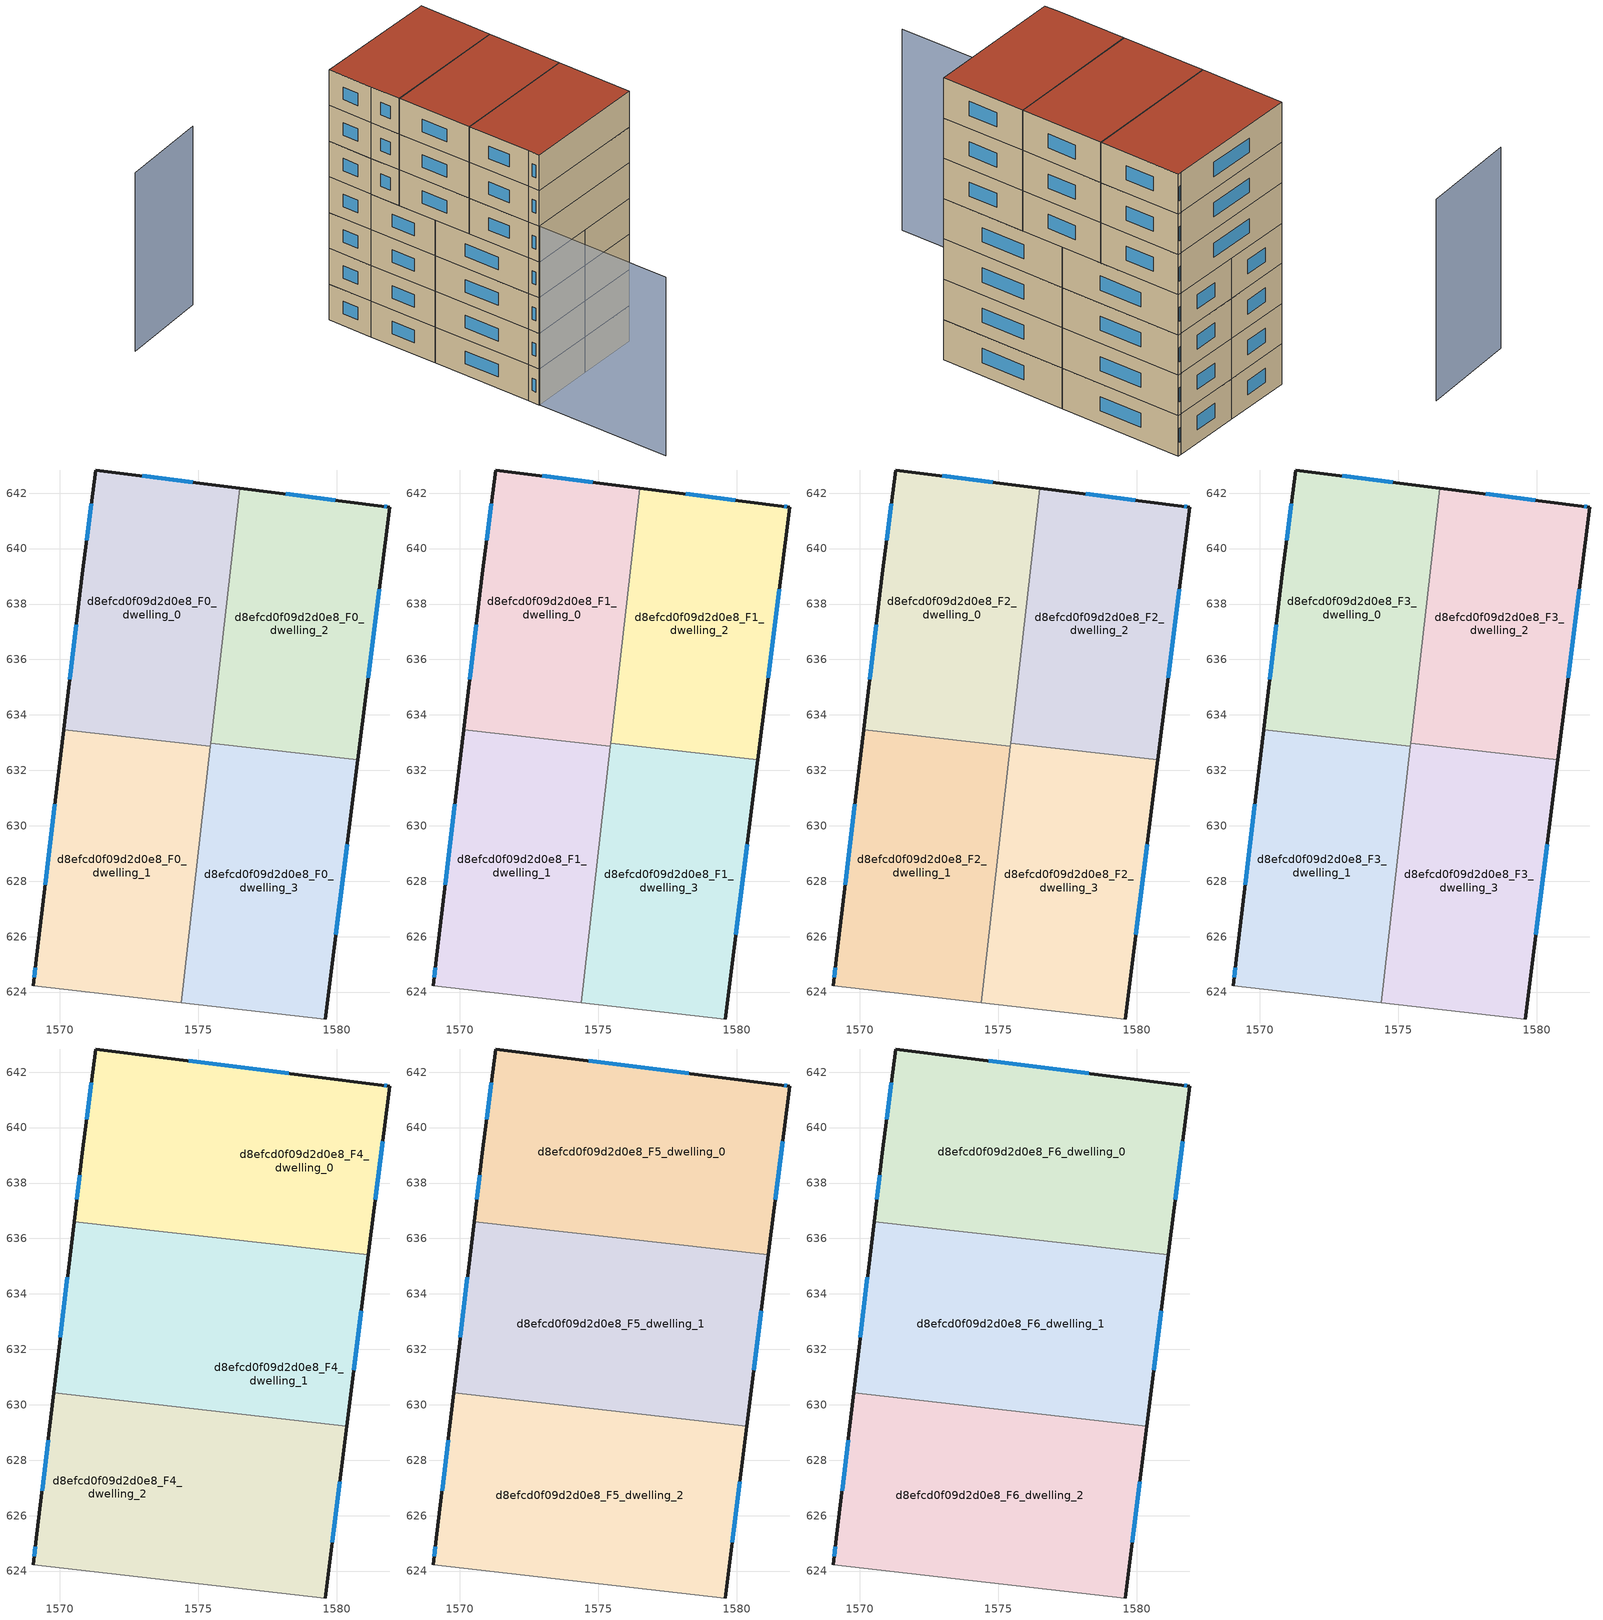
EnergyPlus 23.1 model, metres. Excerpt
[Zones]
d8efcd0f09d2d0e8_F0_dwelling_0
 floor ground (EU_floor_Construction): 1576.49,642.18 1575.44,632.87 1570.15,633.47 1570.81,639.09 1571.29,642.84 z0
 wall outside (EU_wall_Construction): 1576.49,642.18 1571.29,642.84 1570.81,639.09 1570.15,633.47 z0:3
 wall to d8efcd0f09d2d0e8_F0_dwelling_1 (EU_wall_Construction): 1570.15,633.47 1575.44,632.87 z0:3
 wall to d8efcd0f09d2d0e8_F0_dwelling_2 (EU_wall_Construction): 1575.45,632.98 1576.49,642.18 z0:3
 wall to d8efcd0f09d2d0e8_F0_dwelling_3 (EU_wall_Construction): 1575.44,632.87 1575.45,632.98 z0:3
 window (EU_Window_Construction): 1570.6,637.26 1570.36,635.29 / 1571.14,641.62 1570.97,640.31 / 1574.8,642.39 1572.98,642.62 z0.98:2.02
d8efcd0f09d2d0e8_F0_dwelling_1
 floor ground (EU_floor_Construction): 1575.44,632.87 1574.39,623.62 1569.05,624.23 1569.16,625.19 1570.15,633.47 z0
 wall outside (EU_wall_Construction): 1570.15,633.47 1569.16,625.19 1569.05,624.23 z0:3
 wall adiabatic (EU_wall_Construction): 1569.05,624.23 1574.39,623.62 z0:3
 wall to d8efcd0f09d2d0e8_F0_dwelling_3 (EU_wall_Construction): 1574.39,623.62 1575.44,632.87 z0:3
 window (EU_Window_Construction): 1569.83,630.77 1569.48,627.88 / 1569.13,624.87 1569.09,624.54 z0.98:2.02
d8efcd0f09d2d0e8_F0_dwelling_2
 floor ground (EU_floor_Construction): 1581.9,641.5 1580.76,632.38 1575.45,632.98 1576.49,642.18 1581.61,641.54 z0
 wall outside (EU_wall_Construction): 1580.76,632.38 1581.9,641.5 1581.61,641.54 1576.49,642.18 z0:3
 wall to d8efcd0f09d2d0e8_F0_dwelling_3 (EU_wall_Construction): 1575.45,632.98 1580.76,632.38 z0:3
 window (EU_Window_Construction): 1579.95,641.75 1578.16,641.97 / 1581.81,641.51 1581.71,641.52 / 1581.13,635.34 1581.53,638.53 z0.98:2.02
d8efcd0f09d2d0e8_F0_dwelling_3
 floor ground (EU_floor_Construction): 1580.76,632.38 1579.58,623.03 1574.39,623.62 1575.45,632.98 z0
 wall outside (EU_wall_Construction): 1579.58,623.03 1580.76,632.38 z0:3
 wall adiabatic (EU_wall_Construction): 1574.39,623.62 1579.58,623.03 z0:3
 window (EU_Window_Construction): 1579.96,626.07 1580.37,629.34 z0.98:2.02
d8efcd0f09d2d0e8_F1_dwelling_0
 floor to d8efcd0f09d2d0e8_F0_dwelling_0 (EU_floor_Construction): 1576.49,642.18 1575.44,632.87 1570.15,633.47 1570.81,639.09 1571.29,642.84 z3
 wall outside (EU_wall_Construction): 1576.49,642.18 1571.29,642.84 1570.81,639.09 1570.15,633.47 z3:6
 wall to d8efcd0f09d2d0e8_F1_dwelling_1 (EU_wall_Construction): 1570.15,633.47 1575.44,632.87 z3:6
 wall to d8efcd0f09d2d0e8_F1_dwelling_2 (EU_wall_Construction): 1575.45,632.98 1576.49,642.18 z3:6
 wall to d8efcd0f09d2d0e8_F1_dwelling_3 (EU_wall_Construction): 1575.44,632.87 1575.45,632.98 z3:6
 window (EU_Window_Construction): 1570.6,637.26 1570.36,635.29 / 1571.14,641.62 1570.97,640.31 / 1574.8,642.39 1572.98,642.62 z3.98:5.02
d8efcd0f09d2d0e8_F1_dwelling_1
 floor to d8efcd0f09d2d0e8_F0_dwelling_1 (EU_floor_Construction): 1575.44,632.87 1574.39,623.62 1569.05,624.23 1569.16,625.19 1570.15,633.47 z3
 wall outside (EU_wall_Construction): 1570.15,633.47 1569.16,625.19 1569.05,624.23 z3:6
 wall adiabatic (EU_wall_Construction): 1569.05,624.23 1574.39,623.62 z3:6
 wall to d8efcd0f09d2d0e8_F1_dwelling_3 (EU_wall_Construction): 1574.39,623.62 1575.44,632.87 z3:6
 window (EU_Window_Construction): 1569.83,630.77 1569.48,627.88 / 1569.13,624.87 1569.09,624.54 z3.98:5.02
d8efcd0f09d2d0e8_F1_dwelling_2
 floor to d8efcd0f09d2d0e8_F0_dwelling_2 (EU_floor_Construction): 1581.9,641.5 1580.76,632.38 1575.45,632.98 1576.49,642.18 1581.61,641.54 z3
 wall outside (EU_wall_Construction): 1580.76,632.38 1581.9,641.5 1581.61,641.54 1576.49,642.18 z3:6
 wall to d8efcd0f09d2d0e8_F1_dwelling_3 (EU_wall_Construction): 1575.45,632.98 1580.76,632.38 z3:6
 window (EU_Window_Construction): 1579.95,641.75 1578.16,641.97 / 1581.81,641.51 1581.71,641.52 / 1581.13,635.34 1581.53,638.53 z3.98:5.02
d8efcd0f09d2d0e8_F1_dwelling_3
 floor to d8efcd0f09d2d0e8_F0_dwelling_3 (EU_floor_Construction): 1580.76,632.38 1579.58,623.03 1574.39,623.62 1575.45,632.98 z3
 wall outside (EU_wall_Construction): 1579.58,623.03 1580.76,632.38 z3:6
 wall adiabatic (EU_wall_Construction): 1574.39,623.62 1579.58,623.03 z3:6
 window (EU_Window_Construction): 1579.96,626.07 1580.37,629.34 z3.98:5.02
d8efcd0f09d2d0e8_F2_dwelling_0
 floor to d8efcd0f09d2d0e8_F1_dwelling_0 (EU_floor_Construction): 1576.49,642.18 1575.44,632.87 1570.15,633.47 1570.81,639.09 1571.29,642.84 z6
 wall outside (EU_wall_Construction): 1576.49,642.18 1571.29,642.84 1570.81,639.09 1570.15,633.47 z6:9
 wall to d8efcd0f09d2d0e8_F2_dwelling_1 (EU_wall_Construction): 1570.15,633.47 1575.44,632.87 z6:9
 wall to d8efcd0f09d2d0e8_F2_dwelling_2 (EU_wall_Construction): 1575.45,632.98 1576.49,642.18 z6:9
 wall to d8efcd0f09d2d0e8_F2_dwelling_3 (EU_wall_Construction): 1575.44,632.87 1575.45,632.98 z6:9
 window (EU_Window_Construction): 1570.6,637.26 1570.36,635.29 / 1571.14,641.62 1570.97,640.31 / 1574.8,642.39 1572.98,642.62 z6.98:8.02
d8efcd0f09d2d0e8_F2_dwelling_1
 floor to d8efcd0f09d2d0e8_F1_dwelling_1 (EU_floor_Construction): 1575.44,632.87 1574.39,623.62 1569.05,624.23 1569.16,625.19 1570.15,633.47 z6
 wall outside (EU_wall_Construction): 1570.15,633.47 1569.16,625.19 1569.05,624.23 z6:9
 wall adiabatic (EU_wall_Construction): 1569.05,624.23 1574.39,623.62 z6:9
 wall to d8efcd0f09d2d0e8_F2_dwelling_3 (EU_wall_Construction): 1574.39,623.62 1575.44,632.87 z6:9
 window (EU_Window_Construction): 1569.83,630.77 1569.48,627.88 / 1569.13,624.87 1569.09,624.54 z6.98:8.02
d8efcd0f09d2d0e8_F2_dwelling_2
 floor to d8efcd0f09d2d0e8_F1_dwelling_2 (EU_floor_Construction): 1581.9,641.5 1580.76,632.38 1575.45,632.98 1576.49,642.18 1581.61,641.54 z6
 wall outside (EU_wall_Construction): 1580.76,632.38 1581.9,641.5 1581.61,641.54 1576.49,642.18 z6:9
 wall to d8efcd0f09d2d0e8_F2_dwelling_3 (EU_wall_Construction): 1575.45,632.98 1580.76,632.38 z6:9
 window (EU_Window_Construction): 1579.95,641.75 1578.16,641.97 / 1581.81,641.51 1581.71,641.52 / 1581.13,635.34 1581.53,638.53 z6.98:8.02
d8efcd0f09d2d0e8_F2_dwelling_3
 floor to d8efcd0f09d2d0e8_F1_dwelling_3 (EU_floor_Construction): 1580.76,632.38 1579.58,623.03 1574.39,623.62 1575.45,632.98 z6
 wall outside (EU_wall_Construction): 1579.58,623.03 1580.76,632.38 z6:9
 wall adiabatic (EU_wall_Construction): 1574.39,623.62 1579.58,623.03 z6:9
 window (EU_Window_Construction): 1579.96,626.07 1580.37,629.34 z6.98:8.02
d8efcd0f09d2d0e8_F3_dwelling_0
 floor to d8efcd0f09d2d0e8_F2_dwelling_0 (EU_floor_Construction): 1576.49,642.18 1575.44,632.87 1570.15,633.47 1570.81,639.09 1571.29,642.84 z9
 wall outside (EU_wall_Construction): 1576.49,642.18 1571.29,642.84 1570.81,639.09 1570.15,633.47 z9:12
 wall to d8efcd0f09d2d0e8_F3_dwelling_1 (EU_wall_Construction): 1570.15,633.47 1575.44,632.87 z9:12
 wall to d8efcd0f09d2d0e8_F3_dwelling_2 (EU_wall_Construction): 1575.45,632.98 1576.49,642.18 z9:12
 wall to d8efcd0f09d2d0e8_F3_dwelling_3 (EU_wall_Construction): 1575.44,632.87 1575.45,632.98 z9:12
 window (EU_Window_Construction): 1570.6,637.26 1570.36,635.29 / 1571.14,641.62 1570.97,640.31 / 1574.8,642.39 1572.98,642.62 z9.98:11.02
 ceiling adiabatic (EU_roof_Construction): 1575.44,632.87 1575.79,636.01 1570.52,636.61 1570.15,633.47 z12
d8efcd0f09d2d0e8_F3_dwelling_1
 floor to d8efcd0f09d2d0e8_F2_dwelling_1 (EU_floor_Construction): 1575.44,632.87 1574.39,623.62 1569.05,624.23 1569.16,625.19 1570.15,633.47 z9
 wall outside (EU_wall_Construction): 1570.15,633.47 1569.16,625.19 1569.05,624.23 z9:12
 wall adiabatic (EU_wall_Construction): 1569.05,624.23 1574.39,623.62 z9:12
 wall to d8efcd0f09d2d0e8_F3_dwelling_3 (EU_wall_Construction): 1574.39,623.62 1575.44,632.87 z9:12
 window (EU_Window_Construction): 1569.83,630.77 1569.48,627.88 / 1569.13,624.87 1569.09,624.54 z9.98:11.02
d8efcd0f09d2d0e8_F3_dwelling_2
 floor to d8efcd0f09d2d0e8_F2_dwelling_2 (EU_floor_Construction): 1581.9,641.5 1580.76,632.38 1575.45,632.98 1576.49,642.18 1581.61,641.54 z9
 wall outside (EU_wall_Construction): 1580.76,632.38 1581.9,641.5 1581.61,641.54 1576.49,642.18 z9:12
 wall to d8efcd0f09d2d0e8_F3_dwelling_3 (EU_wall_Construction): 1575.45,632.98 1580.76,632.38 z9:12
 window (EU_Window_Construction): 1579.95,641.75 1578.16,641.97 / 1581.81,641.51 1581.71,641.52 / 1581.13,635.34 1581.53,638.53 z9.98:11.02
d8efcd0f09d2d0e8_F3_dwelling_3
 floor to d8efcd0f09d2d0e8_F2_dwelling_3 (EU_floor_Construction): 1580.76,632.38 1579.58,623.03 1574.39,623.62 1575.45,632.98 z9
 wall outside (EU_wall_Construction): 1579.58,623.03 1580.76,632.38 z9:12
 wall adiabatic (EU_wall_Construction): 1574.39,623.62 1579.58,623.03 z9:12
 window (EU_Window_Construction): 1579.96,626.07 1580.37,629.34 z9.98:11.02
d8efcd0f09d2d0e8_F4_dwelling_0
 floor to d8efcd0f09d2d0e8_F3_dwelling_0 (EU_floor_Construction): 1576.49,642.18 1575.79,636.01 1570.52,636.61 1570.81,639.09 1571.29,642.84 z12
 floor to d8efcd0f09d2d0e8_F3_dwelling_2 (EU_floor_Construction): 1581.9,641.5 1581.14,635.41 1575.79,636.01 1576.49,642.18 1581.61,641.54 z12
 wall outside (EU_wall_Construction): 1581.14,635.41 1581.9,641.5 1581.61,641.54 1571.29,642.84 1570.81,639.09 1570.52,636.61 z12:15
 wall to d8efcd0f09d2d0e8_F4_dwelling_1 (EU_wall_Construction): 1570.52,636.61 1581.14,635.41 z12:15
 window (EU_Window_Construction): 1581.81,641.51 1581.71,641.52 / 1581.39,637.39 1581.65,639.52 / 1570.72,638.28 1570.61,637.42 / 1571.14,641.62 1570.97,640.31 / 1578.26,641.96 1574.65,642.41 z12.98:14.02
d8efcd0f09d2d0e8_F4_dwelling_1
 floor to d8efcd0f09d2d0e8_F3_dwelling_1 (EU_floor_Construction): 1575.44,632.87 1575.09,629.83 1569.78,630.43 1570.15,633.47 z12
 floor to d8efcd0f09d2d0e8_F3_dwelling_2 (EU_floor_Construction): 1581.14,635.41 1580.76,632.38 1575.45,632.98 1575.79,636.01 z12
 floor to d8efcd0f09d2d0e8_F3_dwelling_3 (EU_floor_Construction): 1580.76,632.38 1580.36,629.23 1575.09,629.83 1575.45,632.98 z12
 floor adiabatic (EU_floor_Construction): 1575.79,636.01 1575.44,632.87 1570.15,633.47 1569.78,630.43 1570.52,636.61 z12
 wall outside (EU_wall_Construction): 1570.52,636.61 1569.78,630.43 / 1580.36,629.23 1581.14,635.41 z12:15
 wall to d8efcd0f09d2d0e8_F4_dwelling_2 (EU_wall_Construction): 1569.78,630.43 1580.36,629.23 z12:15
 window (EU_Window_Construction): 1570.28,634.6 1570.02,632.44 / 1580.61,631.24 1580.88,633.4 z12.98:14.02
d8efcd0f09d2d0e8_F4_dwelling_2
 floor to d8efcd0f09d2d0e8_F3_dwelling_1 (EU_floor_Construction): 1575.09,629.83 1574.39,623.62 1569.05,624.23 1569.16,625.19 1569.78,630.43 z12
 floor to d8efcd0f09d2d0e8_F3_dwelling_3 (EU_floor_Construction): 1580.36,629.23 1579.58,623.03 1574.39,623.62 1575.09,629.83 z12
 wall outside (EU_wall_Construction): 1569.78,630.43 1569.16,625.19 1569.05,624.23 / 1579.58,623.03 1580.36,629.23 z12:15
 wall adiabatic (EU_wall_Construction): 1569.05,624.23 1579.58,623.03 z12:15
 window (EU_Window_Construction): 1569.13,624.87 1569.09,624.54 / 1569.58,628.72 1569.36,626.89 / 1579.84,625.04 1580.11,627.21 z12.98:14.02
d8efcd0f09d2d0e8_F5_dwelling_0
 floor to d8efcd0f09d2d0e8_F4_dwelling_0 (EU_floor_Construction): 1581.61,641.54 1581.9,641.5 1581.14,635.41 1570.52,636.61 1570.81,639.09 1571.29,642.84 z15
 wall outside (EU_wall_Construction): 1581.14,635.41 1581.9,641.5 1581.61,641.54 1571.29,642.84 1570.81,639.09 1570.52,636.61 z15:18
 wall to d8efcd0f09d2d0e8_F5_dwelling_1 (EU_wall_Construction): 1570.52,636.61 1581.14,635.41 z15:18
 window (EU_Window_Construction): 1581.81,641.51 1581.71,641.52 / 1581.39,637.39 1581.65,639.52 / 1570.72,638.28 1570.61,637.42 / 1571.14,641.62 1570.97,640.31 / 1578.26,641.96 1574.65,642.41 z15.98:17.02
d8efcd0f09d2d0e8_F5_dwelling_1
 floor to d8efcd0f09d2d0e8_F4_dwelling_1 (EU_floor_Construction): 1581.14,635.41 1580.36,629.23 1569.78,630.43 1570.52,636.61 z15
 wall outside (EU_wall_Construction): 1570.52,636.61 1569.78,630.43 / 1580.36,629.23 1581.14,635.41 z15:18
 wall to d8efcd0f09d2d0e8_F5_dwelling_2 (EU_wall_Construction): 1569.78,630.43 1580.36,629.23 z15:18
 window (EU_Window_Construction): 1570.28,634.6 1570.02,632.44 / 1580.61,631.24 1580.88,633.4 z15.98:17.02
d8efcd0f09d2d0e8_F5_dwelling_2
 floor to d8efcd0f09d2d0e8_F4_dwelling_2 (EU_floor_Construction): 1580.36,629.23 1579.58,623.03 1569.05,624.23 1569.16,625.19 1569.78,630.43 z15
 wall outside (EU_wall_Construction): 1569.78,630.43 1569.16,625.19 1569.05,624.23 / 1579.58,623.03 1580.36,629.23 z15:18
 wall adiabatic (EU_wall_Construction): 1569.05,624.23 1579.58,623.03 z15:18
 window (EU_Window_Construction): 1569.13,624.87 1569.09,624.54 / 1569.58,628.72 1569.36,626.89 / 1579.84,625.04 1580.11,627.21 z15.98:17.02
d8efcd0f09d2d0e8_F6_dwelling_0
 floor to d8efcd0f09d2d0e8_F5_dwelling_0 (EU_floor_Construction): 1581.61,641.54 1581.9,641.5 1581.14,635.41 1570.52,636.61 1570.81,639.09 1571.29,642.84 z18
 wall outside (EU_wall_Construction): 1581.14,635.41 1581.9,641.5 1581.61,641.54 1571.29,642.84 1570.81,639.09 1570.52,636.61 z18:21
 wall to d8efcd0f09d2d0e8_F6_dwelling_1 (EU_wall_Construction): 1570.52,636.61 1581.14,635.41 z18:21
 window (EU_Window_Construction): 1581.81,641.51 1581.71,641.52 / 1581.39,637.39 1581.65,639.52 / 1570.72,638.28 1570.61,637.42 / 1571.14,641.62 1570.97,640.31 / 1578.26,641.96 1574.65,642.41 z18.98:20.02
 roof outside (EU_roof_Construction): 1581.14,635.41 1581.9,641.5 1581.61,641.54 1571.29,642.84 1570.81,639.09 1570.52,636.61 z21
d8efcd0f09d2d0e8_F6_dwelling_1
 floor to d8efcd0f09d2d0e8_F5_dwelling_1 (EU_floor_Construction): 1581.14,635.41 1580.36,629.23 1569.78,630.43 1570.52,636.61 z18
 wall outside (EU_wall_Construction): 1570.52,636.61 1569.78,630.43 / 1580.36,629.23 1581.14,635.41 z18:21
 wall to d8efcd0f09d2d0e8_F6_dwelling_2 (EU_wall_Construction): 1569.78,630.43 1580.36,629.23 z18:21
 window (EU_Window_Construction): 1570.28,634.6 1570.02,632.44 / 1580.61,631.24 1580.88,633.4 z18.98:20.02
 roof outside (EU_roof_Construction): 1580.36,629.23 1581.14,635.41 1570.52,636.61 1569.78,630.43 z21
d8efcd0f09d2d0e8_F6_dwelling_2
 floor to d8efcd0f09d2d0e8_F5_dwelling_2 (EU_floor_Construction): 1580.36,629.23 1579.58,623.03 1569.05,624.23 1569.16,625.19 1569.78,630.43 z18
 wall outside (EU_wall_Construction): 1569.78,630.43 1569.16,625.19 1569.05,624.23 / 1579.58,623.03 1580.36,629.23 z18:21
 wall adiabatic (EU_wall_Construction): 1569.05,624.23 1579.58,623.03 z18:21
 window (EU_Window_Construction): 1569.13,624.87 1569.09,624.54 / 1569.58,628.72 1569.36,626.89 / 1579.84,625.04 1580.11,627.21 z18.98:20.02
 roof outside (EU_roof_Construction): 1579.58,623.03 1580.36,629.23 1569.78,630.43 1569.16,625.19 1569.05,624.23 z21
shading: 1567.75,613.05 1569.06,624.25 / 1569.06,624.25 1579.58,623.03 / 1568.08,652.22 1560.69,652.61 z0:15
[Building]
EU S2 Campaign: North Axis=0; Terrain=City; Solar Distribution=FullExterior
[Site:Location]
Bologna: Latitude=44.5; Longitude=11.25; Time Zone=1; Elevation=37
[SizingPeriod:WeatherFileDays]
AnnualSizingPeriod: Begin Month=1; Begin Day of Month=1; End Month=12; End Day of Month=31; Day of Week for Start Day=Monday; Use Weather File Daylight Saving Period=No; Use Weather File Rain and Snow Indicators=No
[MATERIAL]
EU_InternalMass_Material: Roughness=MediumRough; Thickness=0.1; Conductivity=1; Density=1800; Specific Heat=900; Thermal Absorptance=0.9; Solar Absorptance=0.7; Visible Absorptance=0.7
[MATERIAL:NOMASS] Roughness=MediumRough; Thermal Absorptance=0.9; Solar Absorptance=0.7; Visible Absorptance=0.7
Name | Thermal Resistance
EU_wall_NoMass | 0.905828
EU_roof_NoMass | 0.37593
EU_floor_NoMass | 0.67114
[WINDOWMATERIAL:SIMPLEGLAZINGSYSTEM]
EU_Window_SimpleGlazing: UFactor=4.52486; Solar Heat Gain Coefficient=0.85; Visible Transmittance=0.85
[CONSTRUCTION]
EU_wall_Construction: EU_wall_NoMass
EU_roof_Construction: EU_roof_NoMass
EU_floor_Construction: EU_floor_NoMass
EU_Window_Construction: EU_Window_SimpleGlazing
EU_InternalMass_Construction: EU_InternalMass_Material
[ZONE] Type=1; Multiplier=1; Ceiling Height=autocalculate; Floor Area=autocalculate; Part of Total Floor Area=Yes
Name | Volume
d8efcd0f09d2d0e8_F0_dwelling_0; d8efcd0f09d2d0e8_F1_dwelling_0; d8efcd0f09d2d0e8_F2_dwelling_0; d8efcd0f09d2d0e8_F3_dwelling_0 | 149.376
d8efcd0f09d2d0e8_F4_dwelling_0; d8efcd0f09d2d0e8_F5_dwelling_0; d8efcd0f09d2d0e8_F6_dwelling_0 | 199.162
d8efcd0f09d2d0e8_F0_dwelling_1; d8efcd0f09d2d0e8_F1_dwelling_1; d8efcd0f09d2d0e8_F2_dwelling_1; d8efcd0f09d2d0e8_F3_dwelling_1; d8efcd0f09d2d0e8_F0_dwelling_2; d8efcd0f09d2d0e8_F1_dwelling_2; d8efcd0f09d2d0e8_F2_dwelling_2; d8efcd0f09d2d0e8_F3_dwelling_2 | 149.375
d8efcd0f09d2d0e8_F4_dwelling_1; d8efcd0f09d2d0e8_F5_dwelling_1; d8efcd0f09d2d0e8_F6_dwelling_1 | 199.158
d8efcd0f09d2d0e8_F4_dwelling_2; d8efcd0f09d2d0e8_F5_dwelling_2; d8efcd0f09d2d0e8_F6_dwelling_2 | 199.17
d8efcd0f09d2d0e8_F0_dwelling_3; d8efcd0f09d2d0e8_F1_dwelling_3; d8efcd0f09d2d0e8_F2_dwelling_3; d8efcd0f09d2d0e8_F3_dwelling_3 | 149.356
[INTERNALMASS] Construction=EU_InternalMass_Construction
Name | Zone or ZoneList | Surface Area
d8efcd0f09d2d0e8_F0_dwelling_0_EU_InternalMass | d8efcd0f09d2d0e8_F0_dwelling_0 | 49.7916
d8efcd0f09d2d0e8_F0_dwelling_1_EU_InternalMass | d8efcd0f09d2d0e8_F0_dwelling_1 | 49.7914
d8efcd0f09d2d0e8_F0_dwelling_2_EU_InternalMass | d8efcd0f09d2d0e8_F0_dwelling_2 | 49.7915
d8efcd0f09d2d0e8_F0_dwelling_3_EU_InternalMass | d8efcd0f09d2d0e8_F0_dwelling_3 | 49.7856
d8efcd0f09d2d0e8_F1_dwelling_0_EU_InternalMass | d8efcd0f09d2d0e8_F1_dwelling_0 | 49.7916
d8efcd0f09d2d0e8_F1_dwelling_1_EU_InternalMass | d8efcd0f09d2d0e8_F1_dwelling_1 | 49.7914
d8efcd0f09d2d0e8_F1_dwelling_2_EU_InternalMass | d8efcd0f09d2d0e8_F1_dwelling_2 | 49.7915
d8efcd0f09d2d0e8_F1_dwelling_3_EU_InternalMass | d8efcd0f09d2d0e8_F1_dwelling_3 | 49.7856
d8efcd0f09d2d0e8_F2_dwelling_0_EU_InternalMass | d8efcd0f09d2d0e8_F2_dwelling_0 | 49.7916
d8efcd0f09d2d0e8_F2_dwelling_1_EU_InternalMass | d8efcd0f09d2d0e8_F2_dwelling_1 | 49.7914
d8efcd0f09d2d0e8_F2_dwelling_2_EU_InternalMass | d8efcd0f09d2d0e8_F2_dwelling_2 | 49.7915
d8efcd0f09d2d0e8_F2_dwelling_3_EU_InternalMass | d8efcd0f09d2d0e8_F2_dwelling_3 | 49.7856
d8efcd0f09d2d0e8_F3_dwelling_0_EU_InternalMass | d8efcd0f09d2d0e8_F3_dwelling_0 | 49.7916
d8efcd0f09d2d0e8_F3_dwelling_1_EU_InternalMass | d8efcd0f09d2d0e8_F3_dwelling_1 | 49.7914
d8efcd0f09d2d0e8_F3_dwelling_2_EU_InternalMass | d8efcd0f09d2d0e8_F3_dwelling_2 | 49.7915
d8efcd0f09d2d0e8_F3_dwelling_3_EU_InternalMass | d8efcd0f09d2d0e8_F3_dwelling_3 | 49.7856
d8efcd0f09d2d0e8_F4_dwelling_0_EU_InternalMass | d8efcd0f09d2d0e8_F4_dwelling_0 | 66.3872
d8efcd0f09d2d0e8_F4_dwelling_1_EU_InternalMass | d8efcd0f09d2d0e8_F4_dwelling_1 | 66.3861
d8efcd0f09d2d0e8_F4_dwelling_2_EU_InternalMass | d8efcd0f09d2d0e8_F4_dwelling_2 | 66.39
d8efcd0f09d2d0e8_F5_dwelling_0_EU_InternalMass | d8efcd0f09d2d0e8_F5_dwelling_0 | 66.3872
d8efcd0f09d2d0e8_F5_dwelling_1_EU_InternalMass | d8efcd0f09d2d0e8_F5_dwelling_1 | 66.3861
d8efcd0f09d2d0e8_F5_dwelling_2_EU_InternalMass | d8efcd0f09d2d0e8_F5_dwelling_2 | 66.39
d8efcd0f09d2d0e8_F6_dwelling_0_EU_InternalMass | d8efcd0f09d2d0e8_F6_dwelling_0 | 66.3872
d8efcd0f09d2d0e8_F6_dwelling_1_EU_InternalMass | d8efcd0f09d2d0e8_F6_dwelling_1 | 66.3861
d8efcd0f09d2d0e8_F6_dwelling_2_EU_InternalMass | d8efcd0f09d2d0e8_F6_dwelling_2 | 66.39
[OTHEREQUIPMENT] Fuel Type=Electricity; Design Level Calculation Method=Watts/Area; Power per Zone Floor Area=1; Fraction Latent=0; Fraction Radiant=0; Fraction Lost=0; Carbon Dioxide Generation Rate=0; EndUse Subcategory=EU_Step8_InternalGains
Name | Zone or ZoneList or Space or SpaceList | Schedule
EU_Step8_InternalGain_d8efcd0f09d2d0e8_F0_dwelling_0_f000 | d8efcd0f09d2d0e8_F0_dwelling_0 | EU_Step8_GainSchedule_d8efcd0f09d2d0e8_F0_dwelling_0_f000
EU_Step8_InternalGain_d8efcd0f09d2d0e8_F0_dwelling_1_f000 | d8efcd0f09d2d0e8_F0_dwelling_1 | EU_Step8_GainSchedule_d8efcd0f09d2d0e8_F0_dwelling_1_f000
EU_Step8_InternalGain_d8efcd0f09d2d0e8_F0_dwelling_2_f000 | d8efcd0f09d2d0e8_F0_dwelling_2 | EU_Step8_GainSchedule_d8efcd0f09d2d0e8_F0_dwelling_2_f000
EU_Step8_InternalGain_d8efcd0f09d2d0e8_F0_dwelling_3_f000 | d8efcd0f09d2d0e8_F0_dwelling_3 | EU_Step8_GainSchedule_d8efcd0f09d2d0e8_F0_dwelling_3_f000
EU_Step8_InternalGain_d8efcd0f09d2d0e8_F1_dwelling_0_f000 | d8efcd0f09d2d0e8_F1_dwelling_0 | EU_Step8_GainSchedule_d8efcd0f09d2d0e8_F1_dwelling_0_f000
EU_Step8_InternalGain_d8efcd0f09d2d0e8_F1_dwelling_1_f000 | d8efcd0f09d2d0e8_F1_dwelling_1 | EU_Step8_GainSchedule_d8efcd0f09d2d0e8_F1_dwelling_1_f000
EU_Step8_InternalGain_d8efcd0f09d2d0e8_F1_dwelling_2_f000 | d8efcd0f09d2d0e8_F1_dwelling_2 | EU_Step8_GainSchedule_d8efcd0f09d2d0e8_F1_dwelling_2_f000
EU_Step8_InternalGain_d8efcd0f09d2d0e8_F1_dwelling_3_f000 | d8efcd0f09d2d0e8_F1_dwelling_3 | EU_Step8_GainSchedule_d8efcd0f09d2d0e8_F1_dwelling_3_f000
EU_Step8_InternalGain_d8efcd0f09d2d0e8_F2_dwelling_0_f000 | d8efcd0f09d2d0e8_F2_dwelling_0 | EU_Step8_GainSchedule_d8efcd0f09d2d0e8_F2_dwelling_0_f000
EU_Step8_InternalGain_d8efcd0f09d2d0e8_F2_dwelling_1_f000 | d8efcd0f09d2d0e8_F2_dwelling_1 | EU_Step8_GainSchedule_d8efcd0f09d2d0e8_F2_dwelling_1_f000
EU_Step8_InternalGain_d8efcd0f09d2d0e8_F2_dwelling_2_f000 | d8efcd0f09d2d0e8_F2_dwelling_2 | EU_Step8_GainSchedule_d8efcd0f09d2d0e8_F2_dwelling_2_f000
EU_Step8_InternalGain_d8efcd0f09d2d0e8_F2_dwelling_3_f000 | d8efcd0f09d2d0e8_F2_dwelling_3 | EU_Step8_GainSchedule_d8efcd0f09d2d0e8_F2_dwelling_3_f000
EU_Step8_InternalGain_d8efcd0f09d2d0e8_F3_dwelling_0_f000 | d8efcd0f09d2d0e8_F3_dwelling_0 | EU_Step8_GainSchedule_d8efcd0f09d2d0e8_F3_dwelling_0_f000
EU_Step8_InternalGain_d8efcd0f09d2d0e8_F3_dwelling_1_f000 | d8efcd0f09d2d0e8_F3_dwelling_1 | EU_Step8_GainSchedule_d8efcd0f09d2d0e8_F3_dwelling_1_f000
EU_Step8_InternalGain_d8efcd0f09d2d0e8_F3_dwelling_2_f000 | d8efcd0f09d2d0e8_F3_dwelling_2 | EU_Step8_GainSchedule_d8efcd0f09d2d0e8_F3_dwelling_2_f000
EU_Step8_InternalGain_d8efcd0f09d2d0e8_F3_dwelling_3_f000 | d8efcd0f09d2d0e8_F3_dwelling_3 | EU_Step8_GainSchedule_d8efcd0f09d2d0e8_F3_dwelling_3_f000
EU_Step8_InternalGain_d8efcd0f09d2d0e8_F4_dwelling_0_f000 | d8efcd0f09d2d0e8_F4_dwelling_0 | EU_Step8_GainSchedule_d8efcd0f09d2d0e8_F4_dwelling_0_f000
EU_Step8_InternalGain_d8efcd0f09d2d0e8_F4_dwelling_1_f000 | d8efcd0f09d2d0e8_F4_dwelling_1 | EU_Step8_GainSchedule_d8efcd0f09d2d0e8_F4_dwelling_1_f000
EU_Step8_InternalGain_d8efcd0f09d2d0e8_F4_dwelling_2_f000 | d8efcd0f09d2d0e8_F4_dwelling_2 | EU_Step8_GainSchedule_d8efcd0f09d2d0e8_F4_dwelling_2_f000
EU_Step8_InternalGain_d8efcd0f09d2d0e8_F5_dwelling_0_f000 | d8efcd0f09d2d0e8_F5_dwelling_0 | EU_Step8_GainSchedule_d8efcd0f09d2d0e8_F5_dwelling_0_f000
EU_Step8_InternalGain_d8efcd0f09d2d0e8_F5_dwelling_1_f000 | d8efcd0f09d2d0e8_F5_dwelling_1 | EU_Step8_GainSchedule_d8efcd0f09d2d0e8_F5_dwelling_1_f000
EU_Step8_InternalGain_d8efcd0f09d2d0e8_F5_dwelling_2_f000 | d8efcd0f09d2d0e8_F5_dwelling_2 | EU_Step8_GainSchedule_d8efcd0f09d2d0e8_F5_dwelling_2_f000
EU_Step8_InternalGain_d8efcd0f09d2d0e8_F6_dwelling_0_f000 | d8efcd0f09d2d0e8_F6_dwelling_0 | EU_Step8_GainSchedule_d8efcd0f09d2d0e8_F6_dwelling_0_f000
EU_Step8_InternalGain_d8efcd0f09d2d0e8_F6_dwelling_1_f000 | d8efcd0f09d2d0e8_F6_dwelling_1 | EU_Step8_GainSchedule_d8efcd0f09d2d0e8_F6_dwelling_1_f000
EU_Step8_InternalGain_d8efcd0f09d2d0e8_F6_dwelling_2_f000 | d8efcd0f09d2d0e8_F6_dwelling_2 | EU_Step8_GainSchedule_d8efcd0f09d2d0e8_F6_dwelling_2_f000
[ZONEVENTILATION:DESIGNFLOWRATE] Schedule=EU_AlwaysOn; Design Flow Rate Calculation Method=AirChanges/Hour; Air Changes per Hour=0.73129; Ventilation Type=Natural; Fan Pressure Rise=0; Fan Total Efficiency=1; Constant Term Coefficient=1; Temperature Term Coefficient=0; Velocity Term Coefficient=0; Velocity Squared Term Coefficient=0; Minimum Indoor Temperature=-100; Maximum Indoor Temperature=100; Delta Temperature=-100; Minimum Outdoor Temperature=-100; Maximum Outdoor Temperature=100; Maximum Wind Speed=40
Name | Zone or ZoneList or Space or SpaceList
EU_ConstantAir_d8efcd0f09d2d0e8_F0_dwelling_0 | d8efcd0f09d2d0e8_F0_dwelling_0
EU_ConstantAir_d8efcd0f09d2d0e8_F0_dwelling_1 | d8efcd0f09d2d0e8_F0_dwelling_1
EU_ConstantAir_d8efcd0f09d2d0e8_F0_dwelling_2 | d8efcd0f09d2d0e8_F0_dwelling_2
EU_ConstantAir_d8efcd0f09d2d0e8_F0_dwelling_3 | d8efcd0f09d2d0e8_F0_dwelling_3
EU_ConstantAir_d8efcd0f09d2d0e8_F1_dwelling_0 | d8efcd0f09d2d0e8_F1_dwelling_0
EU_ConstantAir_d8efcd0f09d2d0e8_F1_dwelling_1 | d8efcd0f09d2d0e8_F1_dwelling_1
EU_ConstantAir_d8efcd0f09d2d0e8_F1_dwelling_2 | d8efcd0f09d2d0e8_F1_dwelling_2
EU_ConstantAir_d8efcd0f09d2d0e8_F1_dwelling_3 | d8efcd0f09d2d0e8_F1_dwelling_3
EU_ConstantAir_d8efcd0f09d2d0e8_F2_dwelling_0 | d8efcd0f09d2d0e8_F2_dwelling_0
EU_ConstantAir_d8efcd0f09d2d0e8_F2_dwelling_1 | d8efcd0f09d2d0e8_F2_dwelling_1
EU_ConstantAir_d8efcd0f09d2d0e8_F2_dwelling_2 | d8efcd0f09d2d0e8_F2_dwelling_2
EU_ConstantAir_d8efcd0f09d2d0e8_F2_dwelling_3 | d8efcd0f09d2d0e8_F2_dwelling_3
EU_ConstantAir_d8efcd0f09d2d0e8_F3_dwelling_0 | d8efcd0f09d2d0e8_F3_dwelling_0
EU_ConstantAir_d8efcd0f09d2d0e8_F3_dwelling_1 | d8efcd0f09d2d0e8_F3_dwelling_1
EU_ConstantAir_d8efcd0f09d2d0e8_F3_dwelling_2 | d8efcd0f09d2d0e8_F3_dwelling_2
EU_ConstantAir_d8efcd0f09d2d0e8_F3_dwelling_3 | d8efcd0f09d2d0e8_F3_dwelling_3
EU_ConstantAir_d8efcd0f09d2d0e8_F4_dwelling_0 | d8efcd0f09d2d0e8_F4_dwelling_0
EU_ConstantAir_d8efcd0f09d2d0e8_F4_dwelling_1 | d8efcd0f09d2d0e8_F4_dwelling_1
EU_ConstantAir_d8efcd0f09d2d0e8_F4_dwelling_2 | d8efcd0f09d2d0e8_F4_dwelling_2
EU_ConstantAir_d8efcd0f09d2d0e8_F5_dwelling_0 | d8efcd0f09d2d0e8_F5_dwelling_0
EU_ConstantAir_d8efcd0f09d2d0e8_F5_dwelling_1 | d8efcd0f09d2d0e8_F5_dwelling_1
EU_ConstantAir_d8efcd0f09d2d0e8_F5_dwelling_2 | d8efcd0f09d2d0e8_F5_dwelling_2
EU_ConstantAir_d8efcd0f09d2d0e8_F6_dwelling_0 | d8efcd0f09d2d0e8_F6_dwelling_0
EU_ConstantAir_d8efcd0f09d2d0e8_F6_dwelling_1 | d8efcd0f09d2d0e8_F6_dwelling_1
EU_ConstantAir_d8efcd0f09d2d0e8_F6_dwelling_2 | d8efcd0f09d2d0e8_F6_dwelling_2
[HVACTEMPLATE:THERMOSTAT] Constant Heating Setpoint=20; Constant Cooling Setpoint=50
EU_HeatOnly_d8efcd0f09d2d0e8_F0_dwelling_0; EU_HeatOnly_d8efcd0f09d2d0e8_F0_dwelling_1; EU_HeatOnly_d8efcd0f09d2d0e8_F0_dwelling_2; EU_HeatOnly_d8efcd0f09d2d0e8_F0_dwelling_3; EU_HeatOnly_d8efcd0f09d2d0e8_F1_dwelling_0; EU_HeatOnly_d8efcd0f09d2d0e8_F1_dwelling_1; EU_HeatOnly_d8efcd0f09d2d0e8_F1_dwelling_2; EU_HeatOnly_d8efcd0f09d2d0e8_F1_dwelling_3; EU_HeatOnly_d8efcd0f09d2d0e8_F2_dwelling_0; EU_HeatOnly_d8efcd0f09d2d0e8_F2_dwelling_1; EU_HeatOnly_d8efcd0f09d2d0e8_F2_dwelling_2; EU_HeatOnly_d8efcd0f09d2d0e8_F2_dwelling_3; EU_HeatOnly_d8efcd0f09d2d0e8_F3_dwelling_0; EU_HeatOnly_d8efcd0f09d2d0e8_F3_dwelling_1; EU_HeatOnly_d8efcd0f09d2d0e8_F3_dwelling_2; EU_HeatOnly_d8efcd0f09d2d0e8_F3_dwelling_3; EU_HeatOnly_d8efcd0f09d2d0e8_F4_dwelling_0; EU_HeatOnly_d8efcd0f09d2d0e8_F4_dwelling_1; EU_HeatOnly_d8efcd0f09d2d0e8_F4_dwelling_2; EU_HeatOnly_d8efcd0f09d2d0e8_F5_dwelling_0; EU_HeatOnly_d8efcd0f09d2d0e8_F5_dwelling_1; EU_HeatOnly_d8efcd0f09d2d0e8_F5_dwelling_2; EU_HeatOnly_d8efcd0f09d2d0e8_F6_dwelling_0; EU_HeatOnly_d8efcd0f09d2d0e8_F6_dwelling_1; EU_HeatOnly_d8efcd0f09d2d0e8_F6_dwelling_2
[HVACTEMPLATE:ZONE:IDEALLOADSAIRSYSTEM] System Availability Schedule=EU_AlwaysOn; Maximum Heating Supply Air Temperature=50; Minimum Cooling Supply Air Temperature=13; Maximum Heating Supply Air Humidity Ratio=0.0156; Minimum Cooling Supply Air Humidity Ratio=0.0077; Heating Limit=NoLimit; Cooling Limit=NoLimit; Heating Availability Schedule=EU_AlwaysOn; Cooling Availability Schedule=EU_CoolingOff; Dehumidification Control Type=ConstantSensibleHeatRatio; Cooling Sensible Heat Ratio=0.7; Dehumidification Setpoint=60; Humidification Control Type=None; Humidification Setpoint=30; Outdoor Air Method=None; Outdoor Air Flow Rate per Person=0.00944; Outdoor Air Flow Rate per Zone Floor Area=0; Outdoor Air Flow Rate per Zone=0; Demand Controlled Ventilation Type=None; Outdoor Air Economizer Type=NoEconomizer; Heat Recovery Type=None; Sensible Heat Recovery Effectiveness=0.7; Latent Heat Recovery Effectiveness=0.65
Name | Template Thermostat
d8efcd0f09d2d0e8_F0_dwelling_0 | EU_HeatOnly_d8efcd0f09d2d0e8_F0_dwelling_0
d8efcd0f09d2d0e8_F0_dwelling_1 | EU_HeatOnly_d8efcd0f09d2d0e8_F0_dwelling_1
d8efcd0f09d2d0e8_F0_dwelling_2 | EU_HeatOnly_d8efcd0f09d2d0e8_F0_dwelling_2
d8efcd0f09d2d0e8_F0_dwelling_3 | EU_HeatOnly_d8efcd0f09d2d0e8_F0_dwelling_3
d8efcd0f09d2d0e8_F1_dwelling_0 | EU_HeatOnly_d8efcd0f09d2d0e8_F1_dwelling_0
d8efcd0f09d2d0e8_F1_dwelling_1 | EU_HeatOnly_d8efcd0f09d2d0e8_F1_dwelling_1
d8efcd0f09d2d0e8_F1_dwelling_2 | EU_HeatOnly_d8efcd0f09d2d0e8_F1_dwelling_2
d8efcd0f09d2d0e8_F1_dwelling_3 | EU_HeatOnly_d8efcd0f09d2d0e8_F1_dwelling_3
d8efcd0f09d2d0e8_F2_dwelling_0 | EU_HeatOnly_d8efcd0f09d2d0e8_F2_dwelling_0
d8efcd0f09d2d0e8_F2_dwelling_1 | EU_HeatOnly_d8efcd0f09d2d0e8_F2_dwelling_1
d8efcd0f09d2d0e8_F2_dwelling_2 | EU_HeatOnly_d8efcd0f09d2d0e8_F2_dwelling_2
d8efcd0f09d2d0e8_F2_dwelling_3 | EU_HeatOnly_d8efcd0f09d2d0e8_F2_dwelling_3
d8efcd0f09d2d0e8_F3_dwelling_0 | EU_HeatOnly_d8efcd0f09d2d0e8_F3_dwelling_0
d8efcd0f09d2d0e8_F3_dwelling_1 | EU_HeatOnly_d8efcd0f09d2d0e8_F3_dwelling_1
d8efcd0f09d2d0e8_F3_dwelling_2 | EU_HeatOnly_d8efcd0f09d2d0e8_F3_dwelling_2
d8efcd0f09d2d0e8_F3_dwelling_3 | EU_HeatOnly_d8efcd0f09d2d0e8_F3_dwelling_3
d8efcd0f09d2d0e8_F4_dwelling_0 | EU_HeatOnly_d8efcd0f09d2d0e8_F4_dwelling_0
d8efcd0f09d2d0e8_F4_dwelling_1 | EU_HeatOnly_d8efcd0f09d2d0e8_F4_dwelling_1
d8efcd0f09d2d0e8_F4_dwelling_2 | EU_HeatOnly_d8efcd0f09d2d0e8_F4_dwelling_2
d8efcd0f09d2d0e8_F5_dwelling_0 | EU_HeatOnly_d8efcd0f09d2d0e8_F5_dwelling_0
d8efcd0f09d2d0e8_F5_dwelling_1 | EU_HeatOnly_d8efcd0f09d2d0e8_F5_dwelling_1
d8efcd0f09d2d0e8_F5_dwelling_2 | EU_HeatOnly_d8efcd0f09d2d0e8_F5_dwelling_2
d8efcd0f09d2d0e8_F6_dwelling_0 | EU_HeatOnly_d8efcd0f09d2d0e8_F6_dwelling_0
d8efcd0f09d2d0e8_F6_dwelling_1 | EU_HeatOnly_d8efcd0f09d2d0e8_F6_dwelling_1
d8efcd0f09d2d0e8_F6_dwelling_2 | EU_HeatOnly_d8efcd0f09d2d0e8_F6_dwelling_2
[SIZING:ZONE] Zone Cooling Design Supply Air Temperature Input Method=SupplyAirTemperature; Zone Cooling Design Supply Air Temperature=13; Zone Heating Design Supply Air Temperature Input Method=SupplyAirTemperature; Zone Heating Design Supply Air Temperature=50; Zone Cooling Design Supply Air Humidity Ratio=0.008; Zone Heating Design Supply Air Humidity Ratio=0.008; Cooling Design Air Flow Method=DesignDay; Cooling Design Air Flow Rate=0; Cooling Minimum Air Flow per Zone Floor Area=0.000762; Cooling Minimum Air Flow=0; Cooling Minimum Air Flow Fraction=0.2; Heating Design Air Flow Method=DesignDay; Heating Design Air Flow Rate=0; Heating Maximum Air Flow per Zone Floor Area=0.002032; Heating Maximum Air Flow=0.141576; Heating Maximum Air Flow Fraction=0.3; Account for Dedicated Outdoor Air System=No; Dedicated Outdoor Air System Control Strategy=NeutralSupplyAir; Dedicated Outdoor Air Low Setpoint Temperature for Design=autosize; Dedicated Outdoor Air High Setpoint Temperature for Design=autosize; Zone Load Sizing Method=Sensible Load Only No Latent Load; Zone Latent Cooling Design Supply Air Humidity Ratio Input Method=HumidityRatioDifference; Zone Cooling Design Supply Air Humidity Ratio Difference=0.005; Zone Latent Heating Design Supply Air Humidity Ratio Input Method=HumidityRatioDifference; Zone Humidification Design Supply Air Humidity Ratio Difference=0.005
d8efcd0f09d2d0e8_F0_dwelling_0; d8efcd0f09d2d0e8_F0_dwelling_1; d8efcd0f09d2d0e8_F0_dwelling_2; d8efcd0f09d2d0e8_F0_dwelling_3; d8efcd0f09d2d0e8_F1_dwelling_0; d8efcd0f09d2d0e8_F1_dwelling_1; d8efcd0f09d2d0e8_F1_dwelling_2; d8efcd0f09d2d0e8_F1_dwelling_3; d8efcd0f09d2d0e8_F2_dwelling_0; d8efcd0f09d2d0e8_F2_dwelling_1; d8efcd0f09d2d0e8_F2_dwelling_2; d8efcd0f09d2d0e8_F2_dwelling_3; d8efcd0f09d2d0e8_F3_dwelling_0; d8efcd0f09d2d0e8_F3_dwelling_1; d8efcd0f09d2d0e8_F3_dwelling_2; d8efcd0f09d2d0e8_F3_dwelling_3; d8efcd0f09d2d0e8_F4_dwelling_0; d8efcd0f09d2d0e8_F4_dwelling_1; d8efcd0f09d2d0e8_F4_dwelling_2; d8efcd0f09d2d0e8_F5_dwelling_0; d8efcd0f09d2d0e8_F5_dwelling_1; d8efcd0f09d2d0e8_F5_dwelling_2; d8efcd0f09d2d0e8_F6_dwelling_0; d8efcd0f09d2d0e8_F6_dwelling_1; d8efcd0f09d2d0e8_F6_dwelling_2
[SCHEDULE:CONSTANT]
Name | Hourly Value
EU_AlwaysOn | 1
EU_CoolingOff | 0
[SCHEDULE:FILE] Column Number=1; Rows to Skip at Top=0; Number of Hours of Data=8760; Column Separator=Comma; Interpolate to Timestep=No; Minutes per Item=60; Adjust Schedule for Daylight Savings=Yes
Name | File
EU_Step8_GainSchedule_d8efcd0f09d2d0e8_F0_dwelling_0_f000 | ../../schedules/d8efcd0f09d2d0e8/d8efcd0f09d2d0e8_F0_dwelling_0_f000_gain.csv
EU_Step8_GainSchedule_d8efcd0f09d2d0e8_F0_dwelling_1_f000 | ../../schedules/d8efcd0f09d2d0e8/d8efcd0f09d2d0e8_F0_dwelling_1_f000_gain.csv
EU_Step8_GainSchedule_d8efcd0f09d2d0e8_F0_dwelling_2_f000 | ../../schedules/d8efcd0f09d2d0e8/d8efcd0f09d2d0e8_F0_dwelling_2_f000_gain.csv
EU_Step8_GainSchedule_d8efcd0f09d2d0e8_F0_dwelling_3_f000 | ../../schedules/d8efcd0f09d2d0e8/d8efcd0f09d2d0e8_F0_dwelling_3_f000_gain.csv
EU_Step8_GainSchedule_d8efcd0f09d2d0e8_F1_dwelling_0_f000 | ../../schedules/d8efcd0f09d2d0e8/d8efcd0f09d2d0e8_F1_dwelling_0_f000_gain.csv
EU_Step8_GainSchedule_d8efcd0f09d2d0e8_F1_dwelling_1_f000 | ../../schedules/d8efcd0f09d2d0e8/d8efcd0f09d2d0e8_F1_dwelling_1_f000_gain.csv
EU_Step8_GainSchedule_d8efcd0f09d2d0e8_F1_dwelling_2_f000 | ../../schedules/d8efcd0f09d2d0e8/d8efcd0f09d2d0e8_F1_dwelling_2_f000_gain.csv
EU_Step8_GainSchedule_d8efcd0f09d2d0e8_F1_dwelling_3_f000 | ../../schedules/d8efcd0f09d2d0e8/d8efcd0f09d2d0e8_F1_dwelling_3_f000_gain.csv
EU_Step8_GainSchedule_d8efcd0f09d2d0e8_F2_dwelling_0_f000 | ../../schedules/d8efcd0f09d2d0e8/d8efcd0f09d2d0e8_F2_dwelling_0_f000_gain.csv
EU_Step8_GainSchedule_d8efcd0f09d2d0e8_F2_dwelling_1_f000 | ../../schedules/d8efcd0f09d2d0e8/d8efcd0f09d2d0e8_F2_dwelling_1_f000_gain.csv
EU_Step8_GainSchedule_d8efcd0f09d2d0e8_F2_dwelling_2_f000 | ../../schedules/d8efcd0f09d2d0e8/d8efcd0f09d2d0e8_F2_dwelling_2_f000_gain.csv
EU_Step8_GainSchedule_d8efcd0f09d2d0e8_F2_dwelling_3_f000 | ../../schedules/d8efcd0f09d2d0e8/d8efcd0f09d2d0e8_F2_dwelling_3_f000_gain.csv
EU_Step8_GainSchedule_d8efcd0f09d2d0e8_F3_dwelling_0_f000 | ../../schedules/d8efcd0f09d2d0e8/d8efcd0f09d2d0e8_F3_dwelling_0_f000_gain.csv
EU_Step8_GainSchedule_d8efcd0f09d2d0e8_F3_dwelling_1_f000 | ../../schedules/d8efcd0f09d2d0e8/d8efcd0f09d2d0e8_F3_dwelling_1_f000_gain.csv
EU_Step8_GainSchedule_d8efcd0f09d2d0e8_F3_dwelling_2_f000 | ../../schedules/d8efcd0f09d2d0e8/d8efcd0f09d2d0e8_F3_dwelling_2_f000_gain.csv
EU_Step8_GainSchedule_d8efcd0f09d2d0e8_F3_dwelling_3_f000 | ../../schedules/d8efcd0f09d2d0e8/d8efcd0f09d2d0e8_F3_dwelling_3_f000_gain.csv
EU_Step8_GainSchedule_d8efcd0f09d2d0e8_F4_dwelling_0_f000 | ../../schedules/d8efcd0f09d2d0e8/d8efcd0f09d2d0e8_F4_dwelling_0_f000_gain.csv
EU_Step8_GainSchedule_d8efcd0f09d2d0e8_F4_dwelling_1_f000 | ../../schedules/d8efcd0f09d2d0e8/d8efcd0f09d2d0e8_F4_dwelling_1_f000_gain.csv
EU_Step8_GainSchedule_d8efcd0f09d2d0e8_F4_dwelling_2_f000 | ../../schedules/d8efcd0f09d2d0e8/d8efcd0f09d2d0e8_F4_dwelling_2_f000_gain.csv
EU_Step8_GainSchedule_d8efcd0f09d2d0e8_F5_dwelling_0_f000 | ../../schedules/d8efcd0f09d2d0e8/d8efcd0f09d2d0e8_F5_dwelling_0_f000_gain.csv
EU_Step8_GainSchedule_d8efcd0f09d2d0e8_F5_dwelling_1_f000 | ../../schedules/d8efcd0f09d2d0e8/d8efcd0f09d2d0e8_F5_dwelling_1_f000_gain.csv
EU_Step8_GainSchedule_d8efcd0f09d2d0e8_F5_dwelling_2_f000 | ../../schedules/d8efcd0f09d2d0e8/d8efcd0f09d2d0e8_F5_dwelling_2_f000_gain.csv
EU_Step8_GainSchedule_d8efcd0f09d2d0e8_F6_dwelling_0_f000 | ../../schedules/d8efcd0f09d2d0e8/d8efcd0f09d2d0e8_F6_dwelling_0_f000_gain.csv
EU_Step8_GainSchedule_d8efcd0f09d2d0e8_F6_dwelling_1_f000 | ../../schedules/d8efcd0f09d2d0e8/d8efcd0f09d2d0e8_F6_dwelling_1_f000_gain.csv
EU_Step8_GainSchedule_d8efcd0f09d2d0e8_F6_dwelling_2_f000 | ../../schedules/d8efcd0f09d2d0e8/d8efcd0f09d2d0e8_F6_dwelling_2_f000_gain.csv
